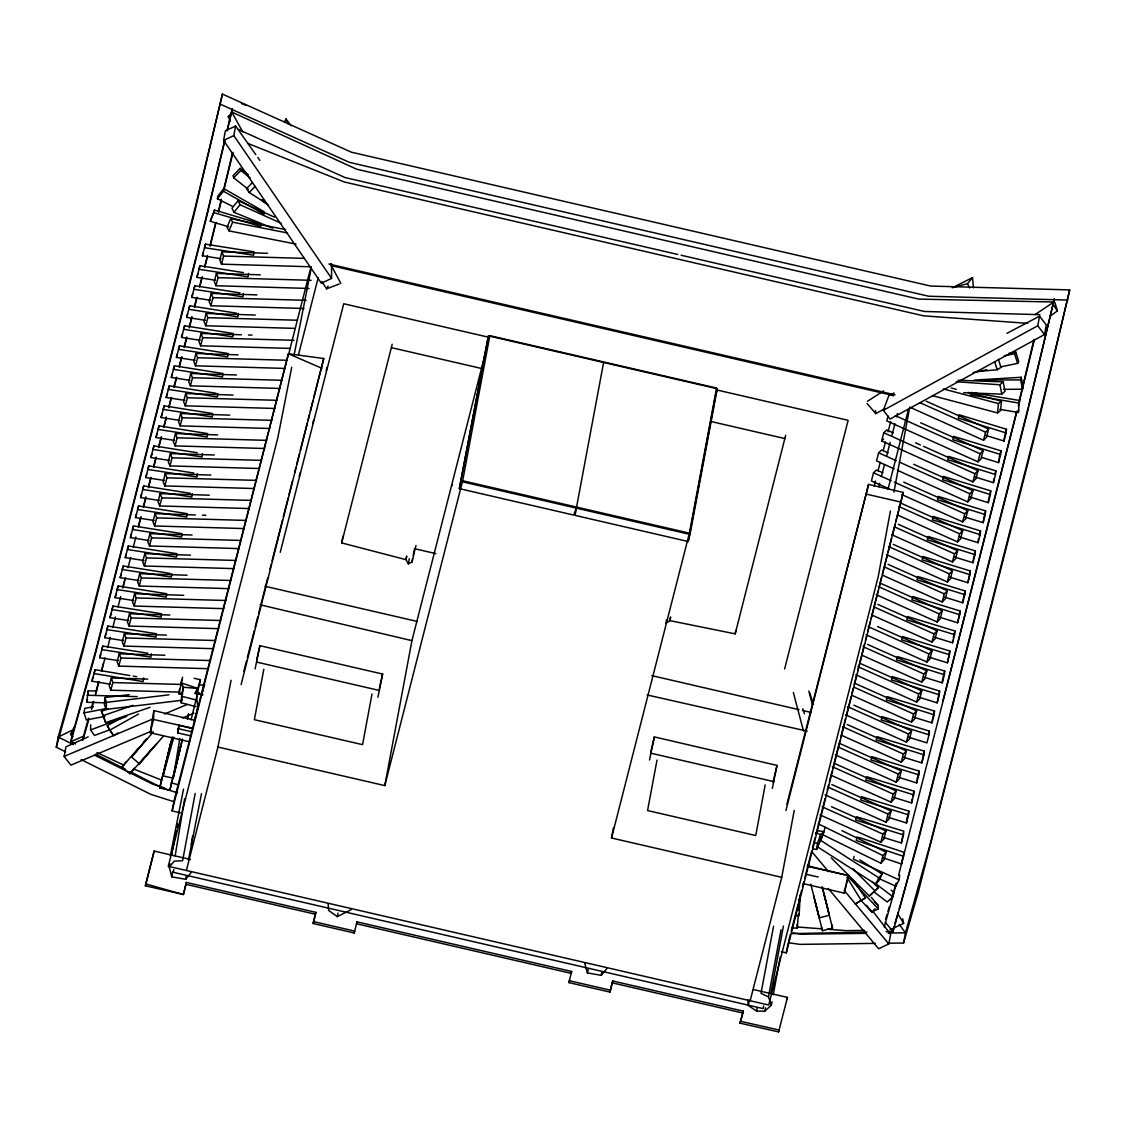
<?xml version="1.0" encoding="UTF-8"?>
<svg xmlns="http://www.w3.org/2000/svg" width="1126" height="1126" viewBox="0 0 1126 1126"><rect width="100%" height="100%" fill="white"/><g stroke="black" fill="none" stroke-linecap="round" stroke-linejoin="round"><path stroke-width="1.5" d="M109.222 729.972L94.429 735.475L90.601 729.915L90.671 724.82M189.604 741.823L150.18 732.716L153.558 719.472L153.84 710.576L194.897 720.33M800.164 894.818L799.122 915.691L795.674 915.593M196.177 706.734L181.23 702.751L181.75 693.602L183.369 687.254L181.483 682.975L182.567 677.134M798.855 910.427L799.53 898.267M105.703 702.835L86.688 702.286L88.222 690.787L96.752 691.068M87.955 695.052L88.222 690.787M129.11 694.7L104.859 697.529L104.436 704.623L106.069 709.408L182.342 700.245M106.069 709.408L106.491 702.371L104.859 697.529M792.127 927.993L797.307 928.134L798.376 914.185M798.897 907.204L799.573 898.492M181.23 702.751L183.369 687.254L197.768 688.45L200.456 679.738L194.052 678.26M999.86 409.357L1018.383 412.482L1018.608 409.864M1019.466 400.462L1019.241 403.136L970.415 394.846L971.175 392.453L1019.466 400.462L1018.383 412.482M179.836 738.557L173.179 778.193L182.398 739.261L173.179 778.193L163.059 775.856L172.236 736.911M967.98 392.397L1001.436 401.18L1000.578 410.582L997.594 412.918L932.384 395.634M883.234 837.378L901.377 842.98L903.376 832.804M888.358 817.349L906.486 822.965L906.712 820.53M893.467 797.335L911.596 802.937L911.933 799.291M898.59 777.32L916.719 782.922L916.944 780.487M921.828 762.907L924.249 751.098L876.971 736.657L876.112 739.965L923.897 754.814L921.828 762.907L903.699 757.291M913.918 717.262L932.061 722.864L932.398 719.218M937.17 702.849L939.591 691.04L892.299 676.613L891.454 679.907L939.239 694.756L937.17 702.849L919.041 697.233M924.15 677.219L942.279 682.835L942.617 679.175M947.402 662.806L949.823 650.997L902.531 636.57L901.687 639.864L949.457 654.713L947.402 662.806L929.26 657.204M934.383 637.189L952.512 642.791L952.737 640.356M957.621 622.777L960.042 610.968L912.764 596.541L911.905 599.834L959.69 614.683L957.621 622.777L939.492 617.161M944.601 597.146L962.744 602.762L963.082 599.102M967.853 582.733L970.274 570.924L922.996 556.497L922.138 559.791L969.922 574.64L967.853 582.733L949.725 577.131M954.834 557.117L972.963 562.718L973.188 560.284M959.943 537.088L978.086 542.704L978.41 539.044M965.066 517.073L983.195 522.675L983.42 520.254M970.176 497.059L988.304 502.66L988.642 499.015M997.594 412.918L998.452 403.572L1001.436 401.18M975.285 477.044L993.428 482.646L993.751 479M982.055 457.522L998.537 462.617L998.875 458.972M985.912 435.438L1004.04 441.054L1004.378 437.409M903.446 834.887L903.798 831.171L856.506 816.744L855.661 820.038L903.446 834.887L901.377 842.98M908.555 814.858L908.907 811.156L861.629 796.715L860.771 800.023L908.555 814.858L906.486 822.965M913.665 794.843L914.016 791.142L866.738 776.701L865.88 780.008L913.665 794.843L911.596 802.937M918.774 774.829L919.14 771.113L871.848 756.686L871.003 759.98L918.774 774.829L916.719 782.922M923.897 754.814L924.249 751.098M929.006 734.785L929.358 731.07L882.08 716.643L881.222 719.95L929.006 734.785L926.937 742.878L908.809 737.277M934.13 714.771L934.481 711.055L887.189 696.628L886.345 699.936L934.13 714.771L932.061 722.864M939.239 694.756L939.591 691.04M944.348 674.727L944.7 671.026L897.422 656.585L896.563 659.892L944.348 674.727L942.279 682.835M949.457 654.713L949.823 650.997M954.581 634.698L954.932 630.982L907.655 616.555L906.796 619.849L954.581 634.698L952.512 642.791M959.69 614.683L960.042 610.968M964.799 594.655L965.165 590.953L917.873 576.512L917.028 579.82L964.799 594.655L962.744 602.762M969.922 574.64L970.274 570.924M975.032 554.625L975.383 550.91L928.106 536.483L927.247 539.776L975.032 554.625L972.963 562.718M980.141 534.611L980.507 530.895L933.215 516.468L932.37 519.762L980.141 534.611L978.086 542.704M985.264 514.582L985.616 510.88L938.324 496.439L937.479 499.747L985.264 514.582L983.195 522.675M990.373 494.567L990.725 490.852L943.447 476.425L942.589 479.718L990.373 494.567L988.304 502.66M995.483 474.553L995.848 470.837L948.556 456.396L947.712 459.704L995.483 474.553L993.428 482.646M1000.606 454.524L1000.958 450.822L953.666 436.381L952.821 439.689L1000.606 454.524L998.537 462.617M1006.109 432.947L1006.461 429.245L959.183 414.804L958.339 418.112L1006.109 432.947L1004.04 441.054M232.913 206.565L217.445 198.781L217.712 196.191L223.792 188.605L263.836 211.533L264.019 214.25L223.469 191.251L223.792 188.605M151.334 653.77L150.94 657.176L101.79 649.618L102.804 646.071L147.872 653.221M171.785 573.697L171.391 577.103L122.241 569.545L123.255 565.984L170.054 573.43M192.25 493.624L191.842 497.03L142.692 489.472L143.706 485.911L190.505 493.357M197.36 473.61L196.966 477.016L147.816 469.458L148.829 465.897L193.897 473.061M202.469 453.595L202.075 457.001L152.925 449.443L153.938 445.882L197.275 452.765M217.811 393.537L217.417 396.943L168.267 389.385L169.28 385.824L216.079 393.255M238.276 313.464L237.868 316.87L188.718 309.312L189.731 305.751L236.53 313.183M243.385 293.436L242.977 296.842L193.841 289.283L194.84 285.737L239.922 292.887M248.494 273.421L248.1 276.827L198.95 269.269L199.964 265.708L243.3 272.605M883.53 857.97L901.532 863.98L902.025 860.025M901.532 863.98L904.136 852.34L858.8 837.378M191.364 735.996L177.669 732.913L178.246 728.663L179.076 725.369L192.757 728.606M813.211 848.821L816.632 849.468L817.476 843.374L820.615 834.549L824.148 831.537L824.978 827.146M143.649 677.88L143.101 681.582L93.979 673.545L95.147 669.688L129.786 675.544M196.839 694.629L197.768 688.45L181.483 682.975L178.767 693.644L181.962 694.39M153.84 710.576L150.18 732.716M878.519 878.379L895.832 886.218L896.296 883.22M169.899 863.586L169.238 867.02L171.757 876.83L185.72 879.322L186.269 875.859M191.223 844.627L192.602 835.956M895.832 886.218L898.998 879.814L899.716 875.268M175.135 855.929L184.622 798.77M104.859 716.375L86.336 719.964L84.028 712.913L84.788 708.367L93.416 706.734M171.757 876.83L172.686 871.693M159.723 787.918L170.899 742.315L159.723 787.918L169.843 790.255L181.019 744.652L169.843 790.255M82.409 740.12L88.504 718.205M459.352 488.642L488.431 335.858L717.276 388.751L690.013 534.4L688.197 541.536L575.119 515.398L576.357 508.122L573.669 515.061L459.352 488.642L488.431 335.858M747.777 999.635L748.269 1005.462L756.545 1011.078L764.779 1011.19L771.38 1005.138L772.014 1001.704M773.266 994.849L780.177 957.114M179.569 689.253L178.767 693.644L181.75 693.602M196.923 694.798L200.456 679.738M377.9 697.261L382.629 674.038L259.909 645.677L256.644 660.019M772.323 788.411L777.01 765.398L654.347 736.925L650.744 752.112M191.054 719.795L197.543 693.602L202.61 694.77M197.543 693.602L196.684 698.134L197.866 706.987L194.291 721.259M195.164 793.506L182.609 860.743L174.277 861.123L169.238 867.02M372.002 693.996L362.558 744.652L254.377 719.683L263.822 669.224M765.187 784.864L755.743 835.52L647.563 810.551L657.007 760.078M750.169 1000.747L781.74 877.323L794.224 810.438M770.93 993.005L783.443 925.994M890.413 511.049L878.224 576.653L768.678 1005.025L168.267 866.288L277.798 437.915L291.704 367.301M893.945 492.048L909.667 407.443M65.604 751.844L56.3 747.214L58.2 737.023L82.93 648.252L195.262 207.283L222.441 94.105L351.354 152.193L930.639 286.06L1069.7 289.903L1040.607 413.256L918.239 892.355L903.559 943.011L887.738 943.208M151.813 730.985L70.91 765.159L64.14 756.405L65.941 746.805L88.208 736.854M56.3 747.214L81.03 658.443L193.348 217.459L222.441 94.105M331.523 263.78L331.579 278.404L321.346 283.231L223.581 140.426L225.369 130.827L235.601 125.999L255.799 154.656M232.364 108.758L227.297 130.602M331.579 278.404L233.814 135.584L235.601 125.999M356.956 921.856L356.59 923.77L571.262 973.371L571.614 971.471L356.956 921.856L354.24 932.99L313.155 923.489L315.857 912.37L186.353 882.432L183.397 894.537L145.381 885.796L154.163 851.059L190.477 859.462M154.163 851.059L145.381 885.796M177.669 732.913L179.076 725.369M180.371 812.831L172.109 810.917L173.939 801.135L288.453 353.761L323.753 358.518L241.119 684.594M173.812 869.596L173.305 872.298L763.132 1008.6L763.639 1005.898M415.973 545.491L411.975 562.043L408.33 563.83L406.022 559.664L341.685 542.915L342.966 536.089M341.685 542.915L392.2 344.26M313.155 923.489L315.857 912.37M408.33 563.83L409.287 558.721M411.975 562.043L412.609 558.665M413.242 555.287L414.509 548.531M354.24 932.99L354.591 931.089L313.507 921.589M231.069 680.315L217.951 747.045L384.796 785.596L411.933 640.638L486.362 349.285M384.796 785.596L462.673 480.76L489.838 335.661L716.572 388.048L689.408 533.161L611.531 837.997L781.74 877.323M576.695 506.418L603.606 362.473M568.911 982.604L569.263 980.69L610.362 990.19L609.996 992.09L568.911 982.604L571.614 971.471M611.531 837.997L613.473 827.638M666.508 619.933L665.874 623.354L669.942 620.651L735.179 633.854L785.695 435.199M689.745 533.358L703.834 458.226M704.468 454.82L710.548 422.377M711.196 418.956L714.067 403.601M714.334 401.869L715.179 397.379M609.996 992.09L612.713 980.971L743.301 1011.148L740.049 1023.182L778.587 1031.895L787.468 997.411L753.322 989.515M735.179 633.854L735.827 630.433M740.049 1023.182L743.301 1011.148M756.545 1011.078L757.193 1007.643M773.562 926.234L761.007 993.343L768.453 996.876L771.38 1005.138M768.453 996.876L781.022 929.766M785.934 810.509L868.568 484.433L903.263 492.442L786.314 952.863L781.36 951.723M786.314 952.863L788.144 943.081M778.587 1031.895L778.939 1029.994L740.401 1021.282M787.116 999.311L787.468 997.411M803.176 883.628L844.303 893.129L845.908 884.543M828.314 888.498L878.604 948.754L888.822 943.926L890.624 934.327L873.579 912.187M893.96 926.656L893.031 931.568L886.092 931.709M903.559 943.011L905.459 932.821L930.189 844.05L1042.507 403.08L1069.7 289.903M892.045 393.776L888.935 395.409L883.333 410.314L890.089 419.069L1044.506 334.535L1037.736 325.78L1039.537 316.181L1006.94 333.338M1044.506 334.535L1046.293 324.95L1039.537 316.181M255.109 668.872L259.909 645.677M406.655 556.272L406.022 559.664L406.683 556.216M688.197 541.536L689.436 534.991M649.533 760.022L654.347 736.925M171.56 854.972L176.177 830.889M176.838 827.455L177.5 824.007M188.408 860.222L201.512 793.577M294.069 355.239L311.367 267.397M170.293 856.013L183.51 789.157M202.821 691.463L203.834 686.325M584.816 963.434L587.42 972.892L601.214 975.355L601.889 971.921M748.269 1005.462L749.325 1000.324M328.116 904.108L328.693 910.47L337.307 916.62L338.011 913.172M764.779 1011.19L765.497 1007.77M1020.649 379.884L1021.183 377.28L974.272 380.109L1020.649 379.884L1022.521 389.23L1003.632 389.357M1022.521 389.23L1023.084 386.711L1021.183 377.28M587.42 972.892L588.194 969.472M379.335 688.563L382.629 674.038M873.72 891.708L887.26 901.996L892.876 896.775L893.917 892.299L891.145 890.202M773.041 782.162L777.01 765.398M451.906 485.616L452.159 484.588L451.892 485.616M844.303 893.129L848.497 875.592L807.426 865.838M224.538 140.947L206.213 217.093L96.245 648.731L71.853 736.657L70.924 741.584L75.583 743.948M226.973 130.799L232.266 108.8M224.876 140.722L205.031 223.384L95.02 655.29L70.924 741.584L83.774 736.094M210.266 221.315L214.503 210.027L260.852 223.905L260.81 226.453L213.87 212.617L210.266 221.315L228.691 226.776M215.601 223.117L210.098 245.243M218.458 211.195L221.329 199.26M223.792 189.027L232.392 153.235M1016.595 411.82L942.955 700.822M1018.636 403.305L1033.795 340.235M1028.728 405.374L1054.372 298.784L1027.137 413.369L917.127 845.274L893.031 931.568L885.233 922.18M216.051 222.385L210.154 246.228M218.543 212.138L221.442 200.203M223.933 189.97L233.04 152.446M1017.031 411.089L898.59 875.381M1018.284 405.965L1034.442 339.447M213.87 212.617L214.503 210.027M186.353 882.432L183.397 894.537L145.733 883.896M86.688 702.286L87.42 699.359M172.109 810.917L288.453 353.761L321.923 368.301M918.352 838.715L1028.32 407.077M118.357 660.61L99.721 657.725L102.804 646.071M123.466 640.595L104.831 637.696L107.913 626.042L156.444 633.755L156.05 637.161L106.9 629.603L107.913 626.042M128.575 620.567L109.94 617.681L113.022 606.027L161.567 613.74L161.159 617.147L112.009 609.588L113.022 606.027M133.698 600.552L115.063 597.667L118.146 586.013L166.676 593.726L166.282 597.132L117.132 589.574L118.146 586.013M138.808 580.537L120.172 577.652L123.255 565.984M143.917 560.523L125.282 557.623L128.364 545.969L176.909 553.682L176.501 557.088L127.351 549.53L128.364 545.969M149.04 540.494L130.405 537.609L133.473 525.955L182.018 533.668L181.61 537.074L132.474 529.516L133.473 525.955M154.149 520.479L135.514 517.594L138.597 505.94L187.127 513.653L186.733 517.045L137.583 509.501L138.597 505.94M159.259 500.465L140.623 497.565L143.706 485.911M164.382 480.45L145.747 477.551L148.829 465.897M169.491 460.421L150.856 457.536L153.938 445.882M174.6 440.407L155.965 437.507L159.047 425.867L207.592 433.566L207.184 436.972L158.034 429.414L159.047 425.867M179.724 420.392L161.088 417.493L164.157 405.839L212.701 413.552L212.307 416.958L163.157 409.4L164.157 405.839M184.833 400.363L166.198 397.478L169.28 385.824M189.942 380.349L171.307 377.463L174.389 365.809L222.934 373.508L222.526 376.928L173.376 369.356L174.389 365.809M195.065 360.334L176.43 357.435L179.498 345.781L228.043 353.494L227.635 356.9L178.499 349.341L179.498 345.781M200.175 340.319L181.539 337.42L184.622 325.766L233.152 333.479L232.758 336.885L183.608 329.327L184.622 325.766M205.284 320.291L186.649 317.405L189.731 305.751M210.407 300.276L191.772 297.391L194.84 285.737M215.516 280.261L196.881 277.362L199.964 265.708M221.034 258.684L202.399 255.785L205.467 244.145L254.012 251.844L253.603 255.25L204.468 247.692L205.467 244.145M122.917 586.928L124.648 580.129M138.526 525.729L140.271 518.931M143.298 507.038L145.901 496.833M148.505 486.629L150.673 478.128M153.713 466.234L155.881 457.733M158.484 447.529L161.088 437.338M163.692 427.134L166.296 416.944M168.9 406.739L171.068 398.238M174.094 386.345L176.275 377.843M179.301 365.936L181.469 357.435M184.073 347.244L186.677 337.04M189.281 326.85L191.884 316.645M194.488 306.441L196.656 297.94M199.696 286.046L201.864 277.545M204.468 267.341L207.494 255.447M98.961 681.582L95.471 694.939M101.565 671.377L105.042 657.767M107.646 647.563L110.249 637.358M112.867 627.168L115.471 616.964M118.075 606.759L120.679 596.555M122.847 588.053L125.45 577.849M128.068 567.645L130.672 557.44M133.276 547.236L135.88 537.032M138.484 526.827L141.088 516.623M143.692 506.418L145.873 497.917M148.477 487.713L151.081 477.508M153.685 467.304L156.289 457.1M158.893 446.895L161.511 436.691M164.114 426.501L166.282 417.985M168.886 407.781L171.49 397.591M174.094 387.386L176.712 377.182M179.316 366.977L181.919 356.773M184.523 346.569L186.691 338.067M189.295 327.863L191.913 317.659M194.516 307.454L197.12 297.25M199.724 287.046L202.328 276.841M204.932 266.637L207.536 256.432M164.86 655.233L119.215 653.77L117.132 661.933L118.821 666.099L208.394 668.703M166.465 635.106L124.339 633.755L122.255 641.919L123.944 646.085L213.518 648.689M169.829 615.035L129.448 613.74L127.365 621.89L129.054 626.056L218.627 628.674M183.721 595.302L134.557 593.712L132.474 601.875L134.163 606.041L223.736 608.645M187.071 575.217L139.68 573.697L137.597 581.846L139.272 586.027L228.859 588.631M190.435 555.146L144.79 553.668L142.706 561.832L144.395 566.012L233.969 568.616M192.039 535.019L149.899 533.654L147.816 541.817L149.505 545.983L239.078 548.601M195.389 514.934L155.022 513.639L152.939 521.802L154.628 525.969L244.201 528.573M209.281 495.201L160.131 493.624L158.048 501.774L159.737 505.954L249.31 508.558M210.886 475.073L165.24 473.596L163.157 481.759L164.846 485.925L254.42 488.543M214.25 455.003L170.364 453.581L168.281 461.744L169.97 465.911L259.543 468.529M217.599 434.918L175.473 433.566L173.39 441.73L175.079 445.896L264.652 448.5M229.732 415.128L180.582 413.552L178.499 421.701L180.188 425.881L269.761 428.485M233.096 395.057L185.706 393.523L183.622 401.686L185.297 405.853L274.885 408.471M236.46 374.972L190.815 373.508L188.732 381.672L190.421 385.838L279.994 388.442M238.065 354.845L195.924 353.494L193.841 361.657L195.53 365.823L285.103 368.427M241.414 334.774L201.047 333.479L198.964 341.628L200.639 345.809L290.226 348.413M255.306 315.041L206.157 313.45L204.073 321.614L205.762 325.78L295.336 328.398M256.911 294.899L211.266 293.436L209.183 301.599L210.872 305.765L303.964 308.482M260.275 274.828L216.389 273.421L214.306 281.57L215.981 285.751L309.073 288.453M267.538 253.308L221.892 251.844L219.809 260.007L221.498 264.174L311.072 266.778M118.821 666.099L120.89 658.006L119.215 653.77M123.944 646.085L125.999 637.978L124.339 633.755M129.054 626.056L131.123 617.963L129.448 613.74M134.163 606.041L136.232 597.948L134.557 593.712M139.272 586.027L141.341 577.934L139.68 573.697M144.395 566.012L146.464 557.905L144.79 553.668M149.505 545.983L151.574 537.89L149.899 533.654M154.628 525.969L156.683 517.876L155.022 513.639M159.737 505.954L161.806 497.861L160.131 493.624M164.846 485.925L166.915 477.832L165.24 473.596M169.97 465.911L172.025 457.818L170.364 453.581M175.079 445.896L177.148 437.803L175.473 433.566M180.188 425.881L182.257 417.774L180.582 413.552M185.297 405.853L187.366 397.76L185.706 393.523M190.421 385.838L192.49 377.745L190.815 373.508M195.53 365.823L197.599 357.73L195.924 353.494M200.639 345.809L202.708 337.701L201.047 333.479M205.762 325.78L207.831 317.687L206.157 313.45M210.872 305.765L212.941 297.672L211.266 293.436M215.981 285.751L218.05 277.658L216.389 273.421M221.498 264.174L223.567 256.066L221.892 251.844M180.498 684.819L181.666 680.245M288.664 354.169L310.438 269.001M298.587 354.423L318.179 277.77M186.395 870.482L217.951 747.045M243.821 671.42L246.425 661.215M247.298 657.809L254.251 630.602M255.123 627.196L257.727 617.006M258.586 613.6L267.721 577.891M269.888 569.39L271.197 564.281M272.056 560.889L282.485 520.071M283.358 516.665L288.129 497.959M289.002 494.567L292.478 480.957M294.646 472.456L295.955 467.36M296.814 463.954L299.432 453.75M300.29 450.344L307.243 423.137M308.116 419.745L309.425 414.635M310.283 411.243L312.887 401.039M313.76 397.633L323.753 358.518M299.249 476.199L300.121 472.793M312.732 423.432L313.605 420.026M326.216 370.665L327.075 367.259M280.247 552.275L343.74 303.753L489.064 337.336M715.446 395.873L717.276 388.751M610.362 990.19L612.713 980.971M784.625 668.928L848.131 420.322L716.474 389.892M786.905 804.119L868.568 484.433M882.897 472.864L876.492 470.021L873.509 472.793L871.425 480.943L889.033 488.853M888.02 452.849L881.616 449.992L878.632 452.765L876.549 460.928L894.143 468.838M923.559 446.375L978.015 470.626L975.932 478.789L972.892 481.858L881.658 440.913L883.741 432.75L886.725 429.977L893.129 432.834M888.02 416.001L886.767 420.899L978.001 461.843L981.042 458.761L983.125 450.611L920.66 422.799M893.115 396.056L893.945 392.791M874.142 486.094L875.451 480.999M878.055 470.809L880.222 462.307M883.263 450.414L885.43 441.955M878.815 486.699L879.688 483.293M881.433 476.481L884.473 464.559M886.655 456.044L890.131 442.419M891.876 435.607L894.917 423.686M896.662 416.859L897.521 413.453M888.062 489.064L908.541 409.005M788.58 941.378L790.325 934.58M791.184 931.174L798.137 903.967M799.01 900.561L801.613 890.37M802.486 886.964L803.781 881.855M804.654 878.463L811.607 851.256M812.479 847.85L815.083 837.645M815.956 834.253L825.077 798.531M827.244 790.03L828.553 784.935M829.412 781.528L832.03 771.324M832.888 767.932L839.841 740.725M840.714 737.319L845.485 718.613M846.358 715.207L851.143 696.501M852.002 693.109L853.311 688M854.184 684.608L856.787 674.404M857.646 670.997L864.599 643.79M865.472 640.384L866.781 635.289M867.639 631.883L870.257 621.679M871.116 618.287L878.069 591.08M878.942 587.673L881.545 577.469M882.418 574.077L887.189 555.371M888.062 551.965L891.539 538.355M892.411 534.963L895.015 524.758M895.874 521.352L903.263 492.442M820.024 814.9L880.842 842.192L882.911 834.099L885.965 830.96L831.509 806.709M825.133 794.886L885.951 822.177L888.02 814.084L891.074 810.945L831.818 784.555M831.847 775.575L891.074 802.162L893.143 794.055L896.197 790.931L835.337 763.822M835.365 754.842L896.183 782.134L898.252 774.041L901.307 770.902L840.446 743.807M842.079 735.545L901.293 762.119L903.362 754.026L906.416 750.887L847.16 724.497M845.584 714.799L906.416 742.104L908.485 734.011L911.539 730.873L853.874 705.186M852.298 695.502L911.525 722.09L913.594 713.983L916.648 710.858L855.788 683.749M855.816 674.77L916.634 702.061L918.703 693.968L921.758 690.829L860.897 663.735M862.53 655.473L921.758 682.046L923.827 673.953L926.881 670.815L867.611 644.424M866.049 634.726L926.867 662.032L928.936 653.939L931.99 650.786L877.534 626.549M872.763 615.429L931.976 642.017L934.045 633.91L937.099 630.771L877.844 604.38M876.267 594.697L937.099 621.988L939.168 613.895L942.223 610.756L881.362 583.662M882.981 575.386L942.209 601.974L944.278 593.881L947.332 590.742L888.076 564.351M886.5 554.654L947.318 581.959L949.387 573.866L952.441 570.713L893.185 544.337M891.609 534.639L952.441 561.93L954.51 553.837L957.564 550.698L898.295 524.308M898.323 515.342L957.55 541.916L959.619 533.823L962.674 530.684L901.813 503.589M901.842 494.595L962.66 521.901L964.729 513.808L967.783 510.669L903.728 482.139M897.352 470.274L967.783 501.886L969.852 493.779L972.906 490.64L913.636 464.264M972.892 481.858L974.961 473.764L978.015 470.626M978.001 461.843L980.07 453.75L983.125 450.611M909.892 407.218L983.519 440.266L985.588 432.173L988.642 429.034L926.177 401.222M885.965 830.96L883.882 839.123L880.842 842.192M891.074 810.945L888.991 819.109L885.951 822.177M896.197 790.931L894.114 799.08L891.074 802.162M901.307 770.902L899.224 779.065L896.183 782.134M906.416 750.887L904.333 759.051L901.293 762.119M911.539 730.873L909.456 739.022L906.416 742.104M916.648 710.858L914.565 719.007L911.525 722.09M921.758 690.829L919.675 698.993L916.634 702.061M926.881 670.815L924.798 678.964L921.758 682.046M931.99 650.786L929.907 658.949L926.867 662.032M937.099 630.771L935.016 638.935L931.976 642.017M942.223 610.756L940.14 618.92L937.099 621.988M947.332 590.742L945.249 598.891L942.209 601.974M952.441 570.713L950.358 578.877L947.318 581.959M957.564 550.698L955.481 558.862L952.441 561.93M962.674 530.684L960.591 538.847L957.55 541.916M967.783 510.669L965.7 518.819L962.66 521.901M972.906 490.64L970.823 498.804L967.783 501.886M988.642 429.034L986.559 437.198L983.519 440.266M906.824 819.306L908.907 811.156M912.764 796.026L914.016 791.142M917.057 779.276L919.14 771.113M928.528 734.335L929.358 731.07M932.807 717.586L934.481 711.055M943.039 677.542L944.7 671.026M953.258 637.513L954.932 630.982M963.49 597.47L965.165 590.953M973.3 559.073L975.383 550.91M979.254 535.793L980.507 530.895M983.533 519.03L985.616 510.88M989.064 497.382L990.725 490.852M995.004 474.102L995.848 470.837M999.283 457.339L1000.958 450.822M1004.8 435.776L1006.461 429.245M888.048 431.835L890.666 421.715M95.499 693.377L98.567 681.709M101.636 670.054L103.395 663.383M917.929 840.348L901.194 902.348M88.898 719.218L82.944 740.049M91.53 709.507L93.725 701.414M896.409 883.474L884.29 926.937M110.517 684.242L91.882 681.174L95.147 669.688M147.731 679.119L111.347 677.993L109.236 685.678L110.756 690.196L180.104 692.124M110.756 690.196L112.839 682.567L111.347 677.993M822.459 834.577L880.912 863.22L882.995 855.591L886.204 852.171L841.938 830.664M886.204 852.171L884.093 859.856L880.912 863.22M857.168 836.843L856.182 840.432L903.615 856.365M163.059 775.856L173.868 737.178M91.305 708.324L93.162 701.681M891.257 900.279L895.452 885.317M202.399 255.785L203.384 252.294M196.881 277.362L197.88 273.871M191.772 297.391L192.757 293.886M186.649 317.405L187.648 313.915M181.539 337.42L182.539 333.929M176.43 357.435L177.415 353.944M171.307 377.463L172.306 373.959M166.198 397.478L167.197 393.987M161.088 417.493L162.074 414.002M155.965 437.507L156.964 434.017M150.856 457.536L151.855 454.045M145.747 477.551L146.732 474.06M140.623 497.565L141.623 494.075M135.514 517.594L136.513 514.089M130.405 537.609L131.39 534.118M125.282 557.623L126.281 554.133M120.172 577.652L121.172 574.147M115.063 597.667L116.048 594.162M109.94 617.681L110.939 614.191M104.831 637.696L105.83 634.205M99.721 657.725L100.707 654.22M846.344 883.051L848.497 875.592L807.314 866.33M854.141 856.379L853.367 859.082L898.998 879.814M894.931 923.404L898.323 912.074M899.294 908.837L900.744 903.981M91.882 681.174L93.036 677.373M885.599 919.154L887.021 914.453M887.964 911.328L889.385 906.627M822.29 836.224L816.632 849.468M285.624 229.605L230.661 218.641L227.03 227.41L229.014 230.886L296.025 244.089M229.014 230.886L232.603 222.188L230.661 218.641M163.509 736.038L139.427 763.78L131.503 757.08L146.915 738.726M195.22 693.757L197.768 688.45L195.023 693.18L202.807 694.981M72.993 736.812L70.572 734.433L74.429 726.552M817.448 846.794L875.676 884.206L878.843 877.801L882.165 874.1L859.926 859.926M882.165 874.1L878.97 880.56L875.676 884.206M139.427 763.78L151.461 749.423M284.371 121.932L286.018 118.976L291.113 125.788M321.853 281.514L326.568 288.833L328.116 286.131M1004.279 355.816L1014.554 353.719L1015.722 351.959L1018.791 361.699L1017.608 363.388L1000.493 366.907M156.598 743.723L129.912 773.717L121.988 767.017L126.351 761.528M129.912 773.717L134.346 768.27M185.72 879.322L191.392 872.073M217.445 198.781L223.469 191.251M274.575 217.191L238.093 200.639L231.998 208.226L233.983 212.279L272.745 228.268M233.983 212.279L240.021 204.763L238.093 200.639M601.214 975.355L606.801 968.627M952.16 287.735L967.445 283.71L972.512 277.615L973.483 287.862M230.408 121.453L228.282 116.766L232.505 111.699M131.503 757.08L153.277 731.956M121.988 767.017L138.962 747.636M143.495 742.47L146.887 738.6M143.424 742.358L145.704 739.796M875.001 908.71L871.904 912.088L861.249 900.701M248.424 174.868L240.19 168.323L233.026 175.712L233.715 177.824L248.353 189.435M233.715 177.824L240.823 170.505L240.19 168.323M252.491 182.525L246.524 188.661L249.198 192.476L266.707 203.792M249.198 192.476L255.123 186.367M881.658 440.913L883.657 439.013M831.241 857.885L869.314 896.057L872.58 892.988M872.087 881.588L878.238 887.71L874.916 890.835L852.818 868.653M869.314 896.057L878.238 887.71M956.354 381.728L999.916 384.782L1003.153 381.855L1005.054 391.271L1001.802 394.128L963.673 392.692M856.492 903.094L865.472 897.886L853.494 880.56M855.183 904.094L865.472 897.886M1050.305 316.082L1057.37 310.903L1054.978 302.669M1034.977 314.633L1053.852 302.021L918.774 299.108L356.689 169.21L231.759 112.037L242.766 131.911M867.456 401.278L883.628 390.849M70.572 734.433L73.443 732.632M115.049 734.842L117.991 733.012M976.481 371.664L997.214 369.736L1000.986 367.428L998.424 359.307M120.862 718.135L107.252 725.721L109.743 730.197L138.484 714.053M228.282 116.766L231.266 115.133M883.333 410.314L1037.736 325.78M867.076 403.488L875.761 413.622L884.755 408.724M871.257 897.352L878.097 905.318L878.252 908.879L871.904 912.088L866.57 905.29M953.201 287.327L972.512 277.615M337.307 916.62L350.988 909.766M73.697 729.493L58.2 737.023L73.429 744.624M223.581 140.426L233.814 135.584M889.892 929.823L903.643 923.39L902.672 918.802M888.935 395.409L892.144 393.973M64.14 756.405L153.15 718.81M164.466 714.025L187.127 704.454M182.553 717.994L193.883 713.208M326.568 288.833L339.25 284.005M90.601 729.915L126.745 716.432M107.997 709L101.424 711.252L103.339 715.573L132.938 705.34M101.424 711.252L105.647 722.639L150.054 707.311M815.055 901.293L819.264 917.831L829.341 915.283L824.345 895.381M821.473 927.106L822.444 930.695L832.522 928.162L831.635 924.545M1008.938 353.367L1015.722 351.959M973.103 372.537L986.798 369.722M84.028 712.913L105.914 708.634M106.491 702.371L168.9 694.826M792.296 933.623L866.978 932.103M864.655 930.386L845.964 930.639L827.117 929.232M865.612 933.37L801.656 934.172L793.056 932.905M888.132 933.06L905.459 932.821L899.322 924.474M875.437 943.377L799.882 944.376L789.537 942.856M112.839 682.567L182.215 684.453M199.555 684.932L204.763 685.072M223.567 256.066L304.372 258.375M1067.8 300.079L928.739 296.237L349.454 162.369L220.541 104.282M218.05 277.658L311.156 280.304M1039.945 314.661L924.502 311.48L681.103 255.236M212.941 297.672L306.047 300.318M207.831 317.687L297.419 320.234M202.708 337.701L294.069 340.305M197.599 357.73L287.186 360.278M192.49 377.745L282.077 380.292M187.366 397.76L276.968 400.307M182.257 417.774L271.845 420.336M177.148 437.803L266.735 440.35M172.025 457.818L261.626 460.365M166.915 477.832L256.503 480.38M161.806 497.861L251.394 500.408M156.683 517.876L246.284 520.423M151.574 537.89L241.161 540.438M146.464 557.905L236.052 560.452M141.341 577.934L230.943 580.481M136.232 597.948L225.819 600.496M131.123 617.963L220.71 620.51M125.999 637.978L215.601 640.539M120.89 658.006L210.478 660.554M195.713 692.56L199.175 692.659M87.124 695.249L137.231 696.642M248.438 334.999L251.957 335.112M202.413 515.159L205.931 515.286M957.987 380.264L1003.153 381.855M1027.771 323.345L923.686 315.857L344.317 181.976L247.636 143.312M797.982 927.05L821.966 928.851M817.617 830.875L824.148 831.537L820.207 841.544L820.615 834.549L815.815 832.804M133.262 676.121L136.725 676.712M232.603 222.188L287.609 232.983M814.154 842.684L817.476 843.374M153.558 719.472L193.025 728.339M806.174 874.311L818.166 877.013M647.168 694.967L807.258 731.168M677.669 254.434L345.133 177.584L238.121 129.377M328.933 264.019L895.043 394.846M330.692 265.511L892.059 395.24M391.552 347.681L482.238 368.638M711.491 421.617L785.061 438.619M866.738 494.201L901.433 502.224M462.673 480.76L689.408 533.161M461.167 481.52L690.013 534.4M415.339 548.869L435.875 553.612M265.074 586.28L417.394 621.482M651.855 675.656L799.052 709.676M802.472 710.464L811.03 712.448M256.784 662.13L379.589 690.519M651.208 753.28L774.012 781.669M186.001 884.346L315.505 914.27M612.361 982.871L742.949 1013.048M178.246 728.663L191.927 731.844M260.19 604.817L411.933 640.638M182.609 696.501L196.023 699.978M951.245 388.006L956.27 389.315M943.278 388.92L998.452 403.572M171.025 782.725L177.739 784.653M164.593 787.961L152.911 784.259L94.739 755.264M174.291 801.825L150.898 794.393L81.114 759.586M177.528 792.887L162.58 788.101L129.954 771.549M123.747 765.089L97.047 752.576M133.459 768.931L160.948 779.839M241.471 103.508L246.13 105.492M915.551 442.814L920.364 444.953M919.97 402.672L985.588 432.173M895.254 415.621L980.07 453.75M883.741 432.75L974.961 473.764M878.632 452.765L896.226 460.689M899.435 462.124L969.852 493.779M873.509 472.793L891.116 480.703M894.311 482.139L964.729 513.808M240.021 204.763L281.289 223.314M898.801 506.475L959.619 533.823M895.297 527.221L954.51 553.837M888.583 546.518L949.387 573.866M885.064 567.251L944.278 593.881M878.35 586.562L939.168 613.895M874.832 607.294L934.045 633.91M868.118 626.591L928.936 653.939M863.009 646.606L923.827 673.953M857.899 666.634L918.703 693.968M854.381 687.367L913.594 713.983M847.667 706.664L908.485 734.011M842.558 726.678L903.362 754.026M839.039 747.425L898.252 774.041M832.325 766.722L893.143 794.055M828.806 787.454L888.02 814.084M822.093 806.765L882.911 834.099M818.236 823.81L882.995 855.591M95.78 754.195L125.296 769.185M820.629 840.362L878.843 877.801M262.02 199.654L264.849 201.653M875.282 883.375L892.876 896.775M240.823 170.505L250.155 177.88M261.668 199.992L268.312 205.27M874.255 901.94L878.097 905.318M848.694 877.238L878.252 908.879M811.719 851.538L828.483 871.623M844.134 890.37L888.822 943.926M808.201 864.402L810.438 867.076M257.812 157.527L259.839 160.399M107.252 725.721L112.741 734.279M109.743 730.197L113.571 735.771M1052.852 303.851L1057.37 310.903M846.893 877.351L861.531 900.884M898.238 914.481L903.643 923.39M967.445 283.71L969.725 287.946M330.551 264.117L340.826 283.4M286.018 118.976L287.89 123.761M809.636 692.701L813.535 704.383M103.339 715.573L105.647 722.639M802.838 708.803L804.457 713.828M1014.554 353.719L1017.608 363.388M994.666 361.685L997.214 369.736M793.351 692.49L803.471 730.999M808.82 690.998L812.24 704.186M822.163 886.655L829.341 915.283M813.648 895.649L822.444 930.695M810.804 884.149L819.264 917.831M822.529 888.09L832.522 928.162M999.916 384.782L1001.802 394.128M875.479 410.455L875.761 413.622M797.053 924.179L797.307 928.134M670.561 617.259L669.942 620.651L670.575 617.203M188.577 713.926L187.366 718.993L188.521 713.898"/></g></svg>
